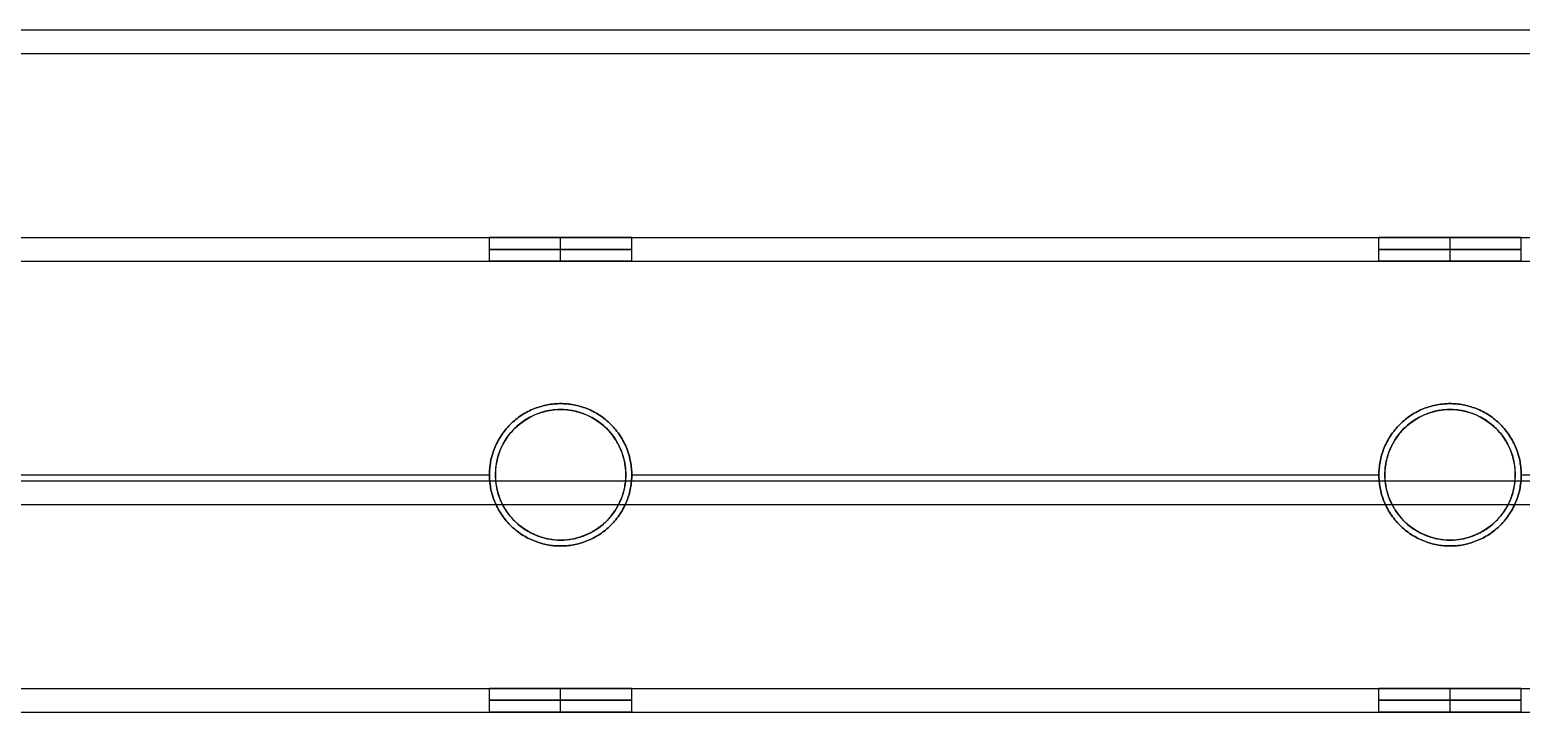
# Model space of a CAD drawing. Header units: millimetres. Extents: x -6529 to 809, y -8611 to 207.
# Drawn here: x -381.2 to -255.5, y -8010.5 to -7953 of the extents above; entities that cross this region are included whole.
import ezdxf

# ---------------------------------------------------------------- set-up
doc = ezdxf.new("R2010")
doc.units = ezdxf.units.MM
doc.header["$MEASUREMENT"] = 0
doc.layers.add('platen', color=7, linetype='Continuous', true_color=0x007f00)
doc.layers.add('staal', color=5, linetype='Continuous', true_color=0x0000ff)

# ---------------------------------------------------------------- blocks, each defined once
blk = doc.blocks.new('top plaat')
at = {"layer": 'platen'}
for p, q in [((170.5, -650), (170.5, -650, 18)), ((245.5, -650), (245.5, -650, 18)), ((165, -655.5), (165, -655.5, 18)), ((176, -655.5), (176, -655.5, 18)), ((240, -655.5), (240, -655.5, 18)), ((251, -655.5), (251, -655.5, 18)), ((170.5, -661), (170.5, -661, 18)), ((245.5, -661), (245.5, -661, 18))]:
    blk.add_line(p, q, dxfattribs=at)
for centre in [(170.5, -655.5, 9), (245.5, -655.5, 9)]:
    blk.add_circle(centre, 5.5, dxfattribs=at)
for points, knots in [([(170.5, -650), (176, -650), (176, -655.5), (176, -661), (170.5, -661), (165, -661), (165, -655.5), (165, -650), (170.5, -650)], [0, 0, 0, 9.424778, 9.424778, 18.849556, 18.849556, 28.274334, 28.274334, 37.699112, 37.699112, 37.699112]), ([(170.5, -650, 18), (176, -650, 18), (176, -655.5, 18), (176, -661, 18), (170.5, -661, 18), (165, -661, 18), (165, -655.5, 18), (165, -650, 18), (170.5, -650, 18)], [0, 0, 0, 9.424778, 9.424778, 18.849556, 18.849556, 28.274334, 28.274334, 37.699112, 37.699112, 37.699112]), ([(245.5, -650), (251, -650), (251, -655.5), (251, -661), (245.5, -661), (240, -661), (240, -655.5), (240, -650), (245.5, -650)], [-37.699112, -37.699112, -37.699112, -28.274334, -28.274334, -18.849556, -18.849556, -9.424778, -9.424778, 0, 0, 0]), ([(245.5, -650, 18), (251, -650, 18), (251, -655.5, 18), (251, -661, 18), (245.5, -661, 18), (240, -661, 18), (240, -655.5, 18), (240, -650, 18), (245.5, -650, 18)], [-37.699112, -37.699112, -37.699112, -28.274334, -28.274334, -18.849556, -18.849556, -9.424778, -9.424778, 0, 0, 0])]:
    blk.add_rational_spline(points, [1, 0.707106781187, 1, 0.707106781187, 1, 0.707106781187, 1, 0.707106781187, 1], degree=2, knots=knots, dxfattribs=at)
blk = doc.blocks.new('plaat base')
at = {"layer": 'platen'}
for p, q in [((58, -600), (1258, -600)), ((58, -600, 18), (1258, -600, 18))]:
    blk.add_line(p, q, dxfattribs=at)

msp = doc.modelspace()

# ---------------------------------------------------------------- linework, layer by layer
at = {"layer": 'staal'}
for p, q in [((-342.47, -7972.5, 20), (-342.47, -7970.5, 20)), ((-336.47, -7972.5, 26), (-336.47, -7970.5, 26)), ((-336.47, -7972.5, 14), (-336.47, -7970.5, 14)), ((-330.47, -7972.5, 20), (-330.47, -7970.5, 20)), ((-267.47, -7972.5, 20), (-267.47, -7970.5, 20)), ((-261.47, -7972.5, 26), (-261.47, -7970.5, 26)), ((-261.47, -7972.5, 14), (-261.47, -7970.5, 14)), ((-255.47, -7972.5, 20), (-255.47, -7970.5, 20)), ((-336.47, -7984.5, 2), (-336.47, -7984.5)), ((-336.47, -7984.5, 40), (-336.47, -7984.5, 38)), ((-261.47, -7984.5, 2), (-261.47, -7984.5)), ((-261.47, -7984.5, 40), (-261.47, -7984.5, 38)), ((-342.47, -7990.5, 2), (-342.47, -7990.5)), ((-342.47, -7990.5, 40), (-342.47, -7990.5, 38)), ((-330.47, -7990.5, 2), (-330.47, -7990.5)), ((-330.47, -7990.5, 40), (-330.47, -7990.5, 38)), ((-267.47, -7990.5, 2), (-267.47, -7990.5)), ((-267.47, -7990.5, 40), (-267.47, -7990.5, 38)), ((-255.47, -7990.5, 2), (-255.47, -7990.5)), ((-255.47, -7990.5, 40), (-255.47, -7990.5, 38)), ((-336.47, -7996.5, 2), (-336.47, -7996.5)), ((-336.47, -7996.5, 40), (-336.47, -7996.5, 38)), ((-261.47, -7996.5, 2), (-261.47, -7996.5)), ((-261.47, -7996.5, 40), (-261.47, -7996.5, 38)), ((-342.47, -8010.5, 20), (-342.47, -8008.5, 20)), ((-336.47, -8010.5, 26), (-336.47, -8008.5, 26)), ((-336.47, -8010.5, 14), (-336.47, -8008.5, 14)), ((-330.47, -8010.5, 20), (-330.47, -8008.5, 20)), ((-267.47, -8010.5, 20), (-267.47, -8008.5, 20)), ((-261.47, -8010.5, 26), (-261.47, -8008.5, 26)), ((-261.47, -8010.5, 14), (-261.47, -8008.5, 14)), ((-255.47, -8010.5, 20), (-255.47, -8008.5, 20))]:
    msp.add_line(p, q, dxfattribs=at)
for points in [[(-466.97, -7953, 40), (-157.97, -7953, 40), (151.03, -7953, 40)], [(-466.97, -7953), (-157.97, -7953), (151.03, -7953)], [(-466.97, -7955, 2), (-157.97, -7955, 2), (151.03, -7955, 2)], [(-466.97, -7955, 38), (-157.97, -7955, 38), (151.03, -7955, 38)], [(-466.97, -7970.5), (-149.22, -7970.5), (168.53, -7970.5)], [(-466.97, -7970.5, 40), (-149.22, -7970.5, 40), (168.53, -7970.5, 40)], [(-405.47, -7970.5, 20), (-373.97, -7970.5, 20), (-342.47, -7970.5, 20)], [(-330.47, -7970.5, 20), (-298.97, -7970.5, 20), (-267.47, -7970.5, 20)], [(-466.97, -7972.5, 2), (-149.22, -7972.5, 2), (168.53, -7972.5, 2)], [(-466.97, -7972.5, 38), (-149.22, -7972.5, 38), (168.53, -7972.5, 38)], [(-405.47, -7972.5, 20), (-373.97, -7972.5, 20), (-342.47, -7972.5, 20)], [(-330.47, -7972.5, 20), (-298.97, -7972.5, 20), (-267.47, -7972.5, 20)], [(-466.97, -7991, 2), (-157.97, -7991, 2), (151.03, -7991, 2)], [(-466.97, -7991, 38), (-157.97, -7991, 38), (151.03, -7991, 38)], [(-405.47, -7990.5), (-373.97, -7990.5), (-342.47, -7990.5)], [(-405.47, -7990.5, 40), (-373.97, -7990.5, 40), (-342.47, -7990.5, 40)], [(-405.47, -7990.5, 2), (-373.97, -7990.5, 2), (-342.47, -7990.5, 2)], [(-405.47, -7990.5, 38), (-373.97, -7990.5, 38), (-342.47, -7990.5, 38)], [(-330.47, -7990.5), (-298.97, -7990.5), (-267.47, -7990.5)], [(-330.47, -7990.5, 40), (-298.97, -7990.5, 40), (-267.47, -7990.5, 40)], [(-330.47, -7990.5, 2), (-298.97, -7990.5, 2), (-267.47, -7990.5, 2)], [(-330.47, -7990.5, 38), (-298.97, -7990.5, 38), (-267.47, -7990.5, 38)], [(-255.47, -7990.5), (-223.97, -7990.5), (-192.47, -7990.5)], [(-466.97, -7993, 40), (-157.97, -7993, 40), (151.03, -7993, 40)], [(-466.97, -7993), (-157.97, -7993), (151.03, -7993)], [(-466.97, -8008.5, 2), (-149.22, -8008.5, 2), (168.53, -8008.5, 2)], [(-466.97, -8008.5, 38), (-149.22, -8008.5, 38), (168.53, -8008.5, 38)], [(-405.47, -8008.5, 20), (-373.97, -8008.5, 20), (-342.47, -8008.5, 20)], [(-330.47, -8008.5, 20), (-298.97, -8008.5, 20), (-267.47, -8008.5, 20)], [(-466.97, -8010.5), (-149.22, -8010.5), (168.53, -8010.5)], [(-466.97, -8010.5, 40), (-149.22, -8010.5, 40), (168.53, -8010.5, 40)], [(-405.47, -8010.5, 20), (-373.97, -8010.5, 20), (-342.47, -8010.5, 20)], [(-330.47, -8010.5, 20), (-298.97, -8010.5, 20), (-267.47, -8010.5, 20)]]:
    msp.add_open_spline(points, degree=2, dxfattribs=at)
for points, weights, knots in [([(-336.47, -7970.5, 26), (-342.47, -7970.5, 26), (-342.47, -7970.5, 20), (-342.47, -7970.5, 14), (-336.47, -7970.5, 14), (-330.47, -7970.5, 14), (-330.47, -7970.5, 20), (-330.47, -7970.5, 26), (-336.47, -7970.5, 26)], [1, 0.707106781187, 1, 0.707106781187, 1, 0.707106781187, 1, 0.707106781187, 1], [-31.415927, -31.415927, -31.415927, -23.561945, -23.561945, -15.707963, -15.707963, -7.853982, -7.853982, 0, 0, 0]), ([(-261.47, -7970.5, 26), (-267.47, -7970.5, 26), (-267.47, -7970.5, 20), (-267.47, -7970.5, 14), (-261.47, -7970.5, 14), (-255.47, -7970.5, 14), (-255.47, -7970.5, 20), (-255.47, -7970.5, 26), (-261.47, -7970.5, 26)], [1, 0.707106781187, 1, 0.707106781187, 1, 0.707106781187, 1, 0.707106781187, 1], [-31.415927, -31.415927, -31.415927, -23.561945, -23.561945, -15.707963, -15.707963, -7.853982, -7.853982, 0, 0, 0]), ([(-336.47, -7971.5, 26), (-330.47, -7971.5, 26), (-330.47, -7971.5, 20), (-330.47, -7971.5, 14), (-336.47, -7971.5, 14), (-342.47, -7971.5, 14), (-342.47, -7971.5, 20), (-342.47, -7971.5, 26), (-336.47, -7971.5, 26)], [1, 0.707106781187, 1, 0.707106781187, 1, 0.707106781187, 1, 0.707106781187, 1], [0, 0, 0, 7.853982, 7.853982, 15.707963, 15.707963, 23.561945, 23.561945, 31.415927, 31.415927, 31.415927]), ([(-336.47, -7972.5, 26), (-330.47, -7972.5, 26), (-330.47, -7972.5, 20), (-330.47, -7972.5, 14), (-336.47, -7972.5, 14), (-342.47, -7972.5, 14), (-342.47, -7972.5, 20), (-342.47, -7972.5, 26), (-336.47, -7972.5, 26)], [1, 0.707106781187, 1, 0.707106781187, 1, 0.707106781187, 1, 0.707106781187, 1], [0, 0, 0, 7.853982, 7.853982, 15.707963, 15.707963, 23.561945, 23.561945, 31.415927, 31.415927, 31.415927]), ([(-261.47, -7971.5, 26), (-255.47, -7971.5, 26), (-255.47, -7971.5, 20), (-255.47, -7971.5, 14), (-261.47, -7971.5, 14), (-267.47, -7971.5, 14), (-267.47, -7971.5, 20), (-267.47, -7971.5, 26), (-261.47, -7971.5, 26)], [1, 0.707106781187, 1, 0.707106781187, 1, 0.707106781187, 1, 0.707106781187, 1], [0, 0, 0, 7.853982, 7.853982, 15.707963, 15.707963, 23.561945, 23.561945, 31.415927, 31.415927, 31.415927]), ([(-261.47, -7972.5, 26), (-255.47, -7972.5, 26), (-255.47, -7972.5, 20), (-255.47, -7972.5, 14), (-261.47, -7972.5, 14), (-267.47, -7972.5, 14), (-267.47, -7972.5, 20), (-267.47, -7972.5, 26), (-261.47, -7972.5, 26)], [0.999999860338, 0.707106851018, 1, 0.707106781187, 1, 0.707106781187, 1, 0.707106851018, 0.999999860338], [0, 0, 0, 7.853981, 7.853981, 15.707963, 15.707963, 23.561946, 23.561946, 31.415927, 31.415927, 31.415927]), ([(-336.47, -7984.5), (-342.47, -7984.5), (-342.47, -7990.5), (-342.47, -7996.5), (-336.47, -7996.5), (-330.47, -7996.5), (-330.47, -7990.5), (-330.47, -7984.5), (-336.47, -7984.5)], [1, 0.707106781187, 1, 0.707106781187, 1, 0.707106781187, 1, 0.707106781187, 1], [-31.415927, -31.415927, -31.415927, -23.561945, -23.561945, -15.707963, -15.707963, -7.853982, -7.853982, 0, 0, 0]), ([(-336.47, -7984.5, 40), (-330.47, -7984.5, 40), (-330.47, -7990.5, 40), (-330.47, -7996.5, 40), (-336.47, -7996.5, 40), (-342.47, -7996.5, 40), (-342.47, -7990.5, 40), (-342.47, -7984.5, 40), (-336.47, -7984.5, 40)], [1, 0.707106781187, 1, 0.707106781187, 1, 0.707106781187, 1, 0.707106781187, 1], [0, 0, 0, 7.853982, 7.853982, 15.707963, 15.707963, 23.561945, 23.561945, 31.415927, 31.415927, 31.415927]), ([(-336.47, -7984.5, 2), (-330.47, -7984.5, 2), (-330.47, -7990.5, 2), (-330.47, -7996.5, 2), (-336.47, -7996.5, 2), (-342.47, -7996.5, 2), (-342.47, -7990.5, 2), (-342.47, -7984.5, 2), (-336.47, -7984.5, 2)], [1, 0.707106781187, 1, 0.707106781187, 1, 0.707106781187, 1, 0.707106781187, 1], [0, 0, 0, 7.853982, 7.853982, 15.707963, 15.707963, 23.561945, 23.561945, 31.415927, 31.415927, 31.415927]), ([(-336.47, -7984.5, 38), (-342.47, -7984.5, 38), (-342.47, -7990.5, 38), (-342.47, -7996.5, 38), (-336.47, -7996.5, 38), (-330.47, -7996.5, 38), (-330.47, -7990.5, 38), (-330.47, -7984.5, 38), (-336.47, -7984.5, 38)], [1, 0.707106781187, 1, 0.707106781187, 1, 0.707106781187, 1, 0.707106781187, 1], [-31.415927, -31.415927, -31.415927, -23.561945, -23.561945, -15.707963, -15.707963, -7.853982, -7.853982, 0, 0, 0]), ([(-336.47, -7984.5, 1), (-330.47, -7984.5, 1), (-330.47, -7990.5, 1), (-330.47, -7996.5, 1), (-336.47, -7996.5, 1), (-342.47, -7996.5, 1), (-342.47, -7990.5, 1), (-342.47, -7984.5, 1), (-336.47, -7984.5, 1)], [1, 0.707106781187, 1, 0.707106781187, 1, 0.707106781187, 1, 0.707106781187, 1], [0, 0, 0, 7.853982, 7.853982, 15.707963, 15.707963, 23.561945, 23.561945, 31.415927, 31.415927, 31.415927]), ([(-336.47, -7984.5, 39), (-330.47, -7984.5, 39), (-330.47, -7990.5, 39), (-330.47, -7996.5, 39), (-336.47, -7996.5, 39), (-342.47, -7996.5, 39), (-342.47, -7990.5, 39), (-342.47, -7984.5, 39), (-336.47, -7984.5, 39)], [1, 0.707106781187, 1, 0.707106781187, 1, 0.707106781187, 1, 0.707106781187, 1], [0, 0, 0, 7.853982, 7.853982, 15.707963, 15.707963, 23.561945, 23.561945, 31.415927, 31.415927, 31.415927]), ([(-261.47, -7984.5), (-267.47, -7984.5), (-267.47, -7990.5), (-267.47, -7996.5), (-261.47, -7996.5), (-255.47, -7996.5), (-255.47, -7990.5), (-255.47, -7984.5), (-261.47, -7984.5)], [1, 0.707106781187, 1, 0.707106781187, 1, 0.707106781187, 1, 0.707106781187, 1], [-31.415927, -31.415927, -31.415927, -23.561945, -23.561945, -15.707963, -15.707963, -7.853982, -7.853982, 0, 0, 0]), ([(-261.47, -7984.5, 40), (-255.47, -7984.5, 40), (-255.47, -7990.5, 40), (-255.47, -7996.5, 40), (-261.47, -7996.5, 40), (-267.47, -7996.5, 40), (-267.47, -7990.5, 40), (-267.47, -7984.5, 40), (-261.47, -7984.5, 40)], [1, 0.707106781187, 1, 0.707106781187, 1, 0.707106781187, 1, 0.707106781187, 1], [0, 0, 0, 7.853982, 7.853982, 15.707963, 15.707963, 23.561945, 23.561945, 31.415927, 31.415927, 31.415927]), ([(-261.47, -7984.5, 2), (-255.47, -7984.5, 2), (-255.47, -7990.5, 2), (-255.47, -7996.5, 2), (-261.47, -7996.5, 2), (-267.47, -7996.5, 2), (-267.47, -7990.5, 2), (-267.47, -7984.5, 2), (-261.47, -7984.5, 2)], [1, 0.707106781187, 1, 0.707106781187, 1, 0.707106781187, 1, 0.707106781187, 1], [0, 0, 0, 7.853982, 7.853982, 15.707963, 15.707963, 23.561945, 23.561945, 31.415927, 31.415927, 31.415927]), ([(-261.47, -7984.5, 38), (-267.47, -7984.5, 38), (-267.47, -7990.5, 38), (-267.47, -7996.5, 38), (-261.47, -7996.5, 38), (-255.47, -7996.5, 38), (-255.47, -7990.5, 38), (-255.47, -7984.5, 38), (-261.47, -7984.5, 38)], [1, 0.707106781187, 1, 0.707106781187, 1, 0.707106781187, 1, 0.707106781187, 1], [-31.415927, -31.415927, -31.415927, -23.561945, -23.561945, -15.707963, -15.707963, -7.853982, -7.853982, 0, 0, 0]), ([(-261.47, -7984.5, 1), (-255.47, -7984.5, 1), (-255.47, -7990.5, 1), (-255.47, -7996.5, 1), (-261.47, -7996.5, 1), (-267.47, -7996.5, 1), (-267.47, -7990.5, 1), (-267.47, -7984.5, 1), (-261.47, -7984.5, 1)], [1, 0.707106781187, 1, 0.707106781187, 1, 0.707106781187, 1, 0.707106781187, 1], [0, 0, 0, 7.853982, 7.853982, 15.707963, 15.707963, 23.561945, 23.561945, 31.415927, 31.415927, 31.415927]), ([(-261.47, -7984.5, 39), (-255.47, -7984.5, 39), (-255.47, -7990.5, 39), (-255.47, -7996.5, 39), (-261.47, -7996.5, 39), (-267.47, -7996.5, 39), (-267.47, -7990.5, 39), (-267.47, -7984.5, 39), (-261.47, -7984.5, 39)], [1, 0.707106781187, 1, 0.707106781187, 1, 0.707106781187, 1, 0.707106781187, 1], [0, 0, 0, 7.853982, 7.853982, 15.707963, 15.707963, 23.561945, 23.561945, 31.415927, 31.415927, 31.415927]), ([(-336.47, -8008.5, 26), (-342.47, -8008.5, 26), (-342.47, -8008.5, 20), (-342.47, -8008.5, 14), (-336.47, -8008.5, 14), (-330.47, -8008.5, 14), (-330.47, -8008.5, 20), (-330.47, -8008.5, 26), (-336.47, -8008.5, 26)], [1, 0.707106781187, 1, 0.707106781187, 1, 0.707106781187, 1, 0.707106781187, 1], [-31.415927, -31.415927, -31.415927, -23.561945, -23.561945, -15.707963, -15.707963, -7.853982, -7.853982, 0, 0, 0]), ([(-261.47, -8008.5, 26), (-267.47, -8008.5, 26), (-267.47, -8008.5, 20), (-267.47, -8008.5, 14), (-261.47, -8008.5, 14), (-255.47, -8008.5, 14), (-255.47, -8008.5, 20), (-255.47, -8008.5, 26), (-261.47, -8008.5, 26)], [1, 0.707106781187, 1, 0.707106781187, 1, 0.707106781187, 1, 0.707106781187, 1], [-31.415927, -31.415927, -31.415927, -23.561945, -23.561945, -15.707963, -15.707963, -7.853982, -7.853982, 0, 0, 0]), ([(-336.47, -8009.5, 26), (-330.47, -8009.5, 26), (-330.47, -8009.5, 20), (-330.47, -8009.5, 14), (-336.47, -8009.5, 14), (-342.47, -8009.5, 14), (-342.47, -8009.5, 20), (-342.47, -8009.5, 26), (-336.47, -8009.5, 26)], [1, 0.707106781187, 1, 0.707106781187, 1, 0.707106781187, 1, 0.707106781187, 1], [0, 0, 0, 7.853982, 7.853982, 15.707963, 15.707963, 23.561945, 23.561945, 31.415927, 31.415927, 31.415927]), ([(-261.47, -8009.5, 26), (-255.47, -8009.5, 26), (-255.47, -8009.5, 20), (-255.47, -8009.5, 14), (-261.47, -8009.5, 14), (-267.47, -8009.5, 14), (-267.47, -8009.5, 20), (-267.47, -8009.5, 26), (-261.47, -8009.5, 26)], [1, 0.707106781187, 1, 0.707106781187, 1, 0.707106781187, 1, 0.707106781187, 1], [0, 0, 0, 7.853982, 7.853982, 15.707963, 15.707963, 23.561945, 23.561945, 31.415927, 31.415927, 31.415927]), ([(-336.47, -8010.5, 26), (-330.47, -8010.5, 26), (-330.47, -8010.5, 20), (-330.47, -8010.5, 14), (-336.47, -8010.5, 14), (-342.47, -8010.5, 14), (-342.47, -8010.5, 20), (-342.47, -8010.5, 26), (-336.47, -8010.5, 26)], [1, 0.707106781187, 1, 0.707106781187, 1, 0.707106781187, 1, 0.707106781187, 1], [0, 0, 0, 7.853982, 7.853982, 15.707963, 15.707963, 23.561945, 23.561945, 31.415927, 31.415927, 31.415927]), ([(-261.47, -8010.5, 26), (-255.47, -8010.5, 26), (-255.47, -8010.5, 20), (-255.47, -8010.5, 14), (-261.47, -8010.5, 14), (-267.47, -8010.5, 14), (-267.47, -8010.5, 20), (-267.47, -8010.5, 26), (-261.47, -8010.5, 26)], [1, 0.707106781187, 1, 0.707106781187, 1, 0.707106781187, 1, 0.707106781187, 1], [0, 0, 0, 7.853982, 7.853982, 15.707963, 15.707963, 23.561945, 23.561945, 31.415927, 31.415927, 31.415927])]:
    msp.add_rational_spline(points, weights, degree=2, knots=knots, dxfattribs=at)

# ---------------------------------------------------------------- block references
at = {"layer": 'platen'}
for name, p in [('top plaat', (-506.97, -7335, 1992)), ('plaat base', (-506.97, -7353, 40))]:
    msp.add_blockref(name, p, dxfattribs=at)

doc.saveas('drawing.dxf')
